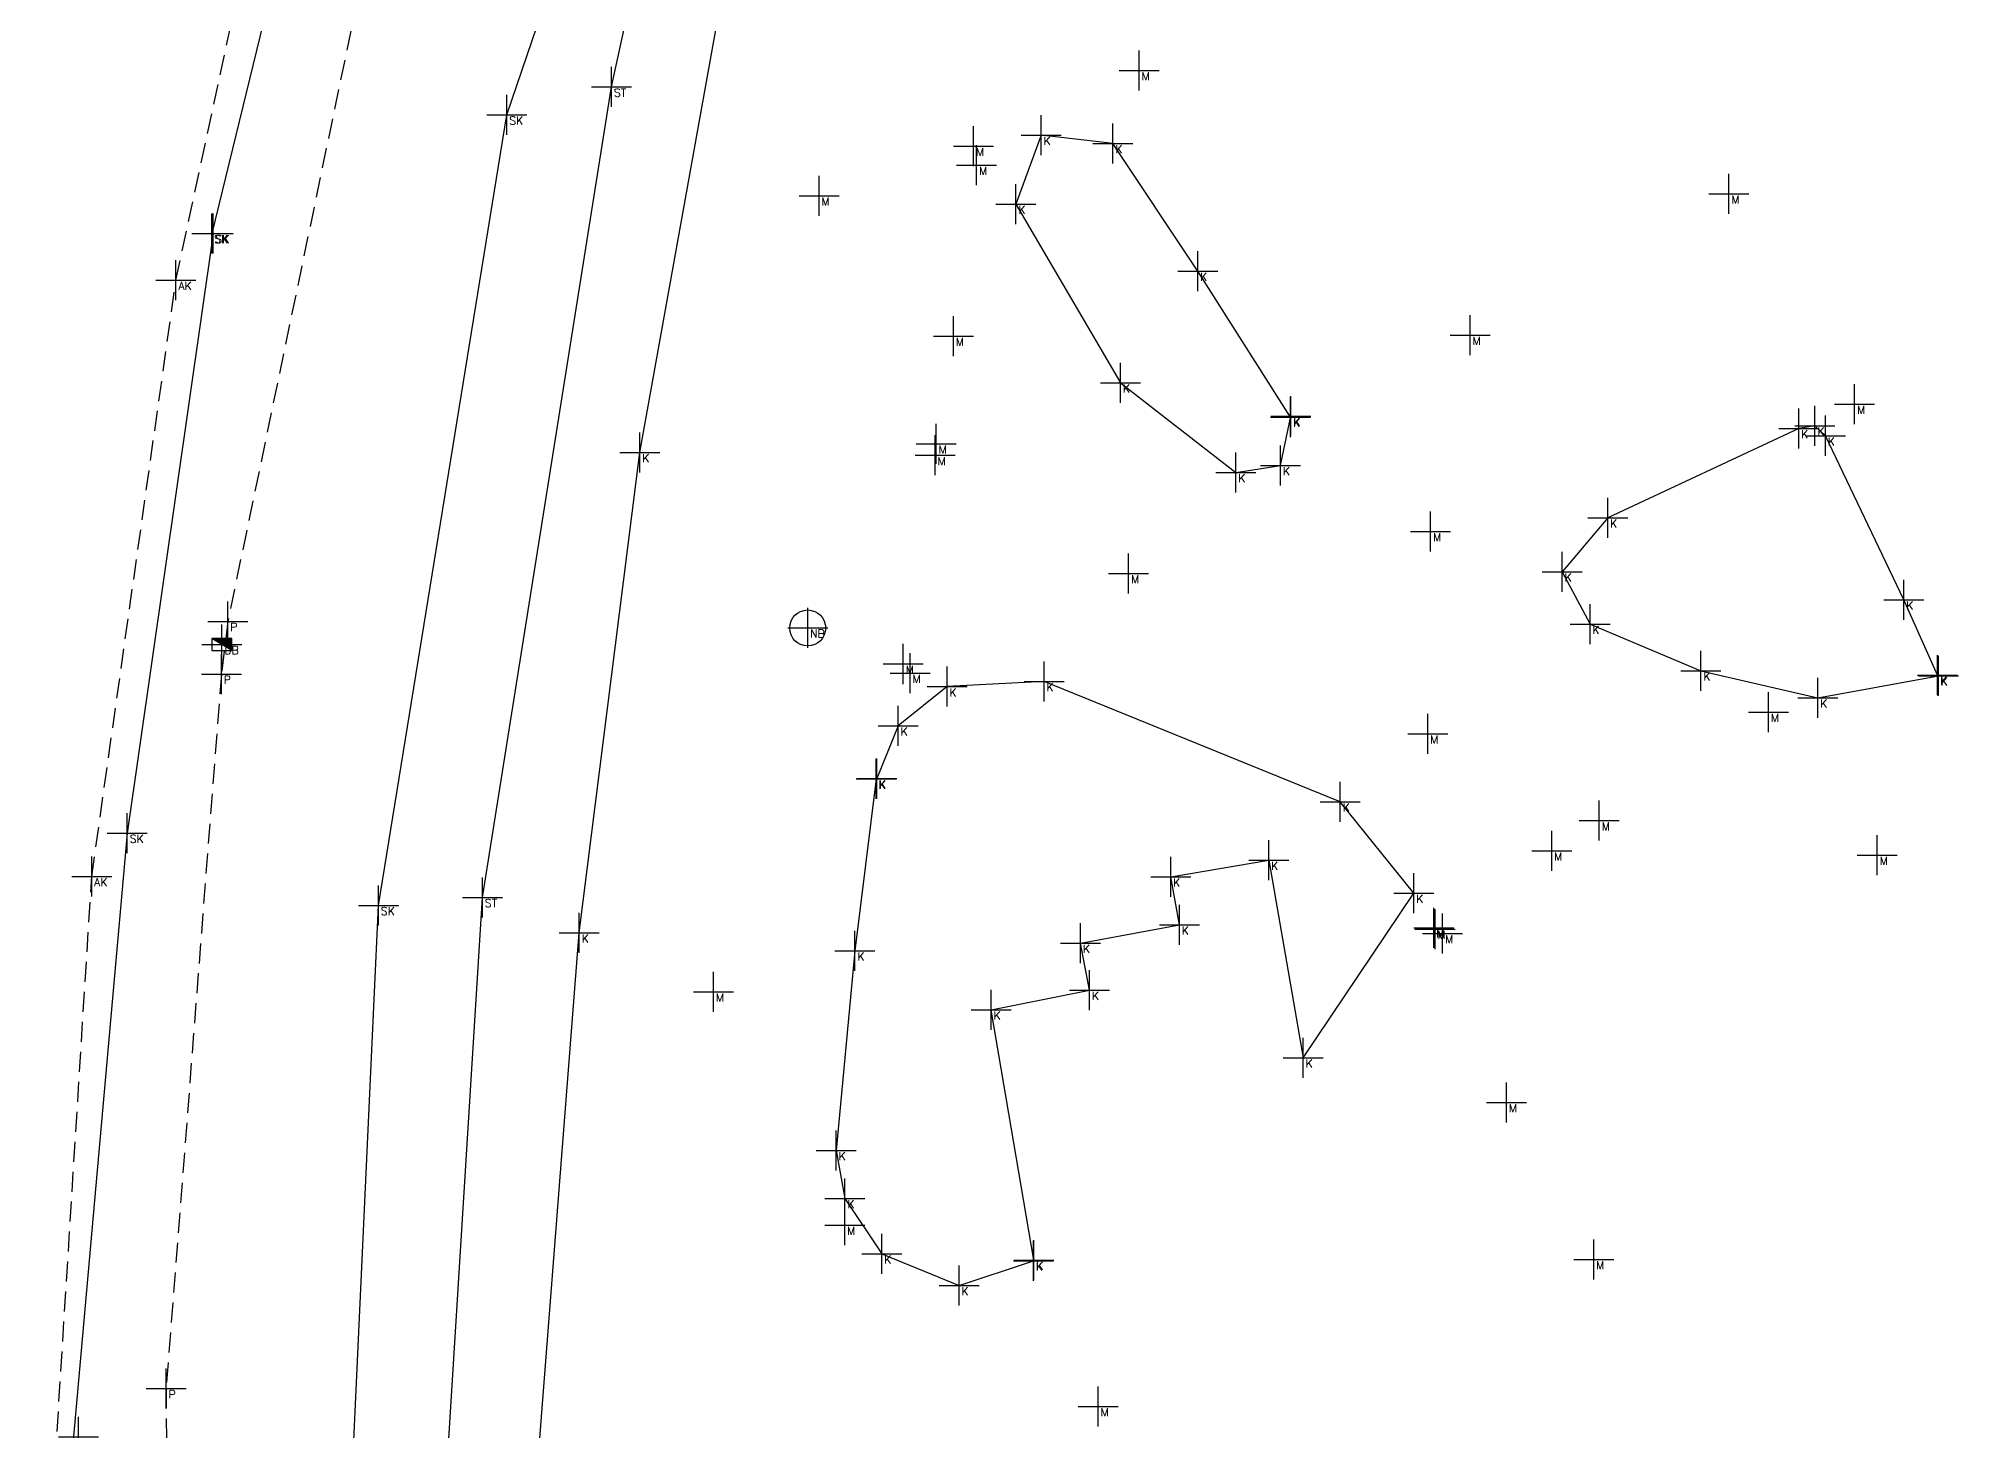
# Model space of a CAD drawing. Header units: metres. Extents: x 113488 to 113987, y 6281306 to 6282136.
# Drawn here: x 113609.33 to 113657.38, y 6281895.96 to 6281930.74 of the extents above; entities that cross this region are included whole.
import ezdxf
from ezdxf.enums import TextEntityAlignment as Align

# ---------------------------------------------------------------- set-up
doc = ezdxf.new("R2010")
doc.units = ezdxf.units.M
doc.header["$PDMODE"] = 2
doc.header["$PDSIZE"] = 0.5
doc.linetypes.add('DASHED', pattern=[0.75, 0.5, -0.25])
for name, color, linetype in [('M-2VA', 7, 'Continuous'), ('M-3YTOR', 7, 'Continuous'), ('M-4DETALJ', 7, 'Continuous'), ('M-BEF-BRUNNAR-INMÄTT', 7, 'Continuous'), ('M-BEF-SLÄNT', 4, 'Continuous'), ('M-BEF-STAKET', 81, 'STAKET'), ('M-BEF-VÄGKANT', 6, 'DASHED'), ('M-BEF-VÄGKANTSTÖD', 1, 'Continuous'), ('M-BRUNNAR', 3, 'Continuous'), ('pntdesc', 1, 'Continuous')]:
    doc.layers.add(name, color=color, linetype=linetype)
doc.styles.get("Standard").update_dxf_attribs({"font": 'simplex8.shx'})
doc.linetypes.add('STAKET', pattern='A,7,[134,morastr.shx,S=0.8,R=0,X=0,Y=0],0.6,[134,morastr.shx,S=0.8,R=0,X=0,Y=0],1', length=8.6)

# ---------------------------------------------------------------- blocks, each defined once
blk = doc.blocks.new('meas')
at = {"color": 0}
blk.add_point((0, 0), dxfattribs=at)
at = {"layer": 'pntdesc'}
blk.add_attdef('PNTDESC', text='', height=1, dxfattribs=at).set_placement((0.3, -0.21), align=Align.TOP_LEFT)
blk = doc.blocks.new('BEF-DB')
blk.add_hatch(color=256).paths.add_polyline_path([(-0.25, 0.15), (0.25, -0.15), (0.25, 0.15)])
blk.add_line((0.25, -0.15), (-0.25, 0.15))
at = {"flags": 128}
blk.add_lwpolyline([(-0.25, 0.15), (-0.25, -0.15), (0.25, -0.15), (0.25, 0.15)], close=True, dxfattribs=at)
blk = doc.blocks.new('NB')
at = {"layer": 'M-BRUNNAR', "ltscale": 0.1}
blk.add_circle((0, 0), 0.45, dxfattribs=at)

msp = doc.modelspace()

# ---------------------------------------------------------------- linework, layer by layer
at = {"layer": 'M-BEF-SLÄNT'}
for points in [[(113679.371, 6281992.605, 6.599), (113671.04, 6281992.611, 6.454), (113655.627, 6281991.171, 6.221), (113645.52, 6281987.775, 6.139), (113636.628, 6281981.672, 6.033), (113629.704, 6281973.621, 5.988), (113625.287, 6281964.62, 5.916), (113625.286, 6281964.605, 5.912), (113620.674, 6281952.139, 5.816), (113618.458, 6281945.571, 5.859), (113618.462, 6281945.535, 5.858), (113613.661, 6281925.871, 5.868), (113613.693, 6281925.872, 5.87), (113611.549, 6281910.887, 5.869), (113610.059, 6281894.117, 5.899), (113610.257, 6281875.241, 5.913)], [(113656.464, 6281743.552, 7.115), (113659.286, 6281744.946, 6.786), (113648.675, 6281765.851, 6.593), (113640.579, 6281782.223, 6.444), (113634.882, 6281794.76, 6.43), (113631.219, 6281804.937, 6.476), (113628.528, 6281810.606, 6.393), (113623.549, 6281829.201, 6.504), (113619.761, 6281847.687, 6.578), (113617.454, 6281864.687, 6.559), (113616.853, 6281887.944, 6.774), (113617.827, 6281909.08, 6.914), (113621.037, 6281928.832, 6.936), (113625.211, 6281941.081, 7.091), (113629.905, 6281955.388, 7.237), (113631.975, 6281961.83, 7.213)]]:
    msp.add_polyline3d(points, dxfattribs=at)
at = {"layer": 'M-BEF-STAKET'}
msp.add_polyline3d([(113688.975, 6281697.941, 7.223), (113675.495, 6281723.331, 7.045), (113662.243, 6281747.36, 6.855), (113650.368, 6281768.516, 6.707), (113642.004, 6281783.611, 6.581), (113635.591, 6281795.015, 6.502), (113631.221, 6281804.94, 6.478), (113628.527, 6281810.608, 6.404), (113623.574, 6281829.176, 6.515), (113620.961, 6281847.676, 6.702), (113619.798, 6281865.347, 6.857), (113619.1, 6281887.982, 6.993), (113619.108, 6281887.983, 6.995), (113620.427, 6281909.281, 7.07), (113623.654, 6281929.529, 7.164), (113626.101, 6281940.751, 7.14), (113630.359, 6281955.352, 7.373), (113633.518, 6281962.045, 7.43), (113637.928, 6281969.113, 7.588)], dxfattribs=at)
at = {"layer": 'M-BEF-VÄGKANT'}
for points in [[(113609.329, 6281888.454, 5.954), (113610.661, 6281909.801, 5.941), (113612.767, 6281924.704, 5.963), (113615.583, 6281937.791, 5.972), (113622.498, 6281960.494, 6.02), (113630.013, 6281975.3, 6.085), (113639.255, 6281984.693, 6.168), (113652.534, 6281991.037, 6.305), (113668.771, 6281993.044, 6.498), (113679.937, 6281992.777, 6.648), (113700.882, 6281991.416, 6.955), (113712.443, 6281990.114, 7.135), (113717.411, 6281988.45, 7.145), (113719.97, 6281985.616, 7.197), (113721.638, 6281981.563, 7.226), (113722.821, 6281975.034, 7.179)], [(113663.488, 6281990.581, 5.641), (113646.898, 6281986.593, 5.519), (113639.6, 6281981.378, 5.278), (113628.881, 6281967.063, 5.039), (113624.625, 6281955.785, 4.822), (113621.846, 6281948.489, 4.99), (113617.443, 6281932.404, 5.143), (113614.062, 6281916.175, 5.089), (113613.902, 6281914.861, 5.041), (113612.522, 6281897.007, 5.172), (113612.625, 6281873.86, 5.081), (113614.132, 6281859.527, 4.954), (113616.592, 6281844.279, 5.057), (113621.651, 6281823.217, 5.182), (113629.442, 6281800.168, 5.26), (113638.368, 6281780.844, 5.487), (113648.63, 6281762.051, 5.908), (113658.481, 6281743.76, 6.444), (113670.157, 6281723.01, 6.79)]]:
    msp.add_polyline3d(points, dxfattribs=at)
at = {"layer": 'M-BEF-VÄGKANTSTÖD'}
for points in [[(113637.526, 6281794.7, 6.366), (113631.24, 6281808.241, 6.319), (113628.832, 6281814.831, 6.352), (113626.166, 6281823.625, 6.423), (113623.621, 6281836.609, 6.524), (113622.183, 6281849.143, 6.653), (113621.073, 6281870.77, 6.814), (113621.357, 6281889.243, 6.923), (113622.848, 6281908.393, 7.035), (113624.363, 6281920.393, 7.108), (113627.374, 6281937.172, 7.233), (113627.365, 6281937.183, 7.216), (113631.385, 6281953.661, 7.346), (113639.064, 6281966.448, 7.48)], [(113640.628, 6281921.283, 7.204), (113638.307, 6281924.928, 7.089), (113636.188, 6281928.115, 7.037), (113634.392, 6281928.327, 7.026), (113633.763, 6281926.604, 6.989), (113636.376, 6281922.136, 7.071), (113639.26, 6281919.895, 7.192), (113640.376, 6281920.073, 7.211), (113640.637, 6281921.301, 7.192)], [(113656.802, 6281914.835, 7.566), (113655.958, 6281916.712, 7.518), (113653.997, 6281920.817, 7.457), (113653.735, 6281921.06, 7.453), (113653.329, 6281920.995, 7.434), (113648.556, 6281918.763, 7.441), (113647.418, 6281917.415, 7.443), (113648.113, 6281916.111, 7.484), (113650.886, 6281914.94, 7.509), (113653.806, 6281914.263, 7.531), (113656.821, 6281914.814, 7.566)], [(113634.209, 6281900.217, 7.017), (113633.144, 6281906.472, 7.129), (113635.601, 6281906.966, 7.17), (113635.376, 6281908.136, 7.195), (113637.849, 6281908.593, 7.225), (113637.632, 6281909.794, 7.234), (113640.081, 6281910.21, 7.282), (113640.944, 6281905.273, 7.227), (113643.708, 6281909.388, 7.362), (113641.869, 6281911.67, 7.317), (113634.465, 6281914.677, 7.034), (113632.041, 6281914.546, 6.926), (113630.82, 6281913.566, 6.894), (113630.282, 6281912.247, 6.897), (113630.269, 6281912.239, 6.887), (113629.739, 6281907.949, 6.876), (113629.27, 6281902.957, 6.836), (113629.489, 6281901.757, 6.825), (113630.41, 6281900.372, 6.838), (113632.341, 6281899.58, 6.95), (113634.2, 6281900.198, 7.015)]]:
    msp.add_polyline3d(points, dxfattribs=at)

# ---------------------------------------------------------------- block references
at = {"layer": 'M-2VA', "color": 20}
ref = msp.add_blockref('meas', (113628.557, 6281916.012, 6.937), dxfattribs=dict(at, xscale=0.2, yscale=0.2, zscale=0.2))
ref.add_attrib('PNTDESC', 'NB', dxfattribs={"layer": 'pntdesc', "height": 0.2}).set_placement((113628.617, 6281915.97, 6.937), align=Align.TOP_LEFT)
at = {"layer": 'M-2VA', "color": 150}
ref = msp.add_blockref('meas', (113613.916, 6281915.599, 4.998), dxfattribs=dict(at, xscale=0.2, yscale=0.2, zscale=0.2))
ref.add_attrib('PNTDESC', 'DB', dxfattribs={"layer": 'pntdesc', "height": 0.2}).set_placement((113613.976, 6281915.557, 4.998), align=Align.TOP_LEFT)
at = {"layer": 'M-3YTOR', "color": 90}
ref = msp.add_blockref('meas', (113636.843, 6281929.943, 7.049), dxfattribs=dict(at, xscale=0.2, yscale=0.2, zscale=0.2))
ref.add_attrib('PNTDESC', 'M', dxfattribs={"layer": 'pntdesc', "height": 0.2}).set_placement((113636.903, 6281929.901, 7.049), align=Align.TOP_LEFT)
at = {"layer": 'M-3YTOR', "color": 20}
ref = msp.add_blockref('meas', (113621.037, 6281928.832, 6.936), dxfattribs=dict(at, xscale=0.2, yscale=0.2, zscale=0.2))
ref.add_attrib('PNTDESC', 'SK', dxfattribs={"layer": 'pntdesc', "height": 0.2}).set_placement((113621.097, 6281928.79, 6.936), align=Align.TOP_LEFT)
at = {"layer": 'M-3YTOR', "color": 90}
ref = msp.add_blockref('meas', (113632.703, 6281928.049, 6.954), dxfattribs=dict(at, xscale=0.2, yscale=0.2, zscale=0.2))
ref.add_attrib('PNTDESC', 'M', dxfattribs={"layer": 'pntdesc', "height": 0.2}).set_placement((113632.763, 6281928.007, 6.954), align=Align.TOP_LEFT)
at = {"layer": 'M-3YTOR', "color": 130}
ref = msp.add_blockref('meas', (113634.392, 6281928.327, 7.026), dxfattribs=dict(at, xscale=0.2, yscale=0.2, zscale=0.2))
ref.add_attrib('PNTDESC', 'K', dxfattribs={"layer": 'pntdesc', "height": 0.2}).set_placement((113634.452, 6281928.285, 7.026), align=Align.TOP_LEFT)
ref = msp.add_blockref('meas', (113636.188, 6281928.115, 7.037), dxfattribs=dict(at, xscale=0.2, yscale=0.2, zscale=0.2))
ref.add_attrib('PNTDESC', 'K', dxfattribs={"layer": 'pntdesc', "height": 0.2}).set_placement((113636.248, 6281928.073, 7.037), align=Align.TOP_LEFT)
at = {"layer": 'M-3YTOR', "color": 90}
ref = msp.add_blockref('meas', (113632.781, 6281927.573, 6.961), dxfattribs=dict(at, xscale=0.2, yscale=0.2, zscale=0.2))
ref.add_attrib('PNTDESC', 'M', dxfattribs={"layer": 'pntdesc', "height": 0.2}).set_placement((113632.841, 6281927.531, 6.961), align=Align.TOP_LEFT)
ref = msp.add_blockref('meas', (113628.841, 6281926.813, 7.075), dxfattribs=dict(at, xscale=0.2, yscale=0.2, zscale=0.2))
ref.add_attrib('PNTDESC', 'M', dxfattribs={"layer": 'pntdesc', "height": 0.2}).set_placement((113628.901, 6281926.771, 7.075), align=Align.TOP_LEFT)
at = {"layer": 'M-3YTOR', "color": 130}
ref = msp.add_blockref('meas', (113633.763, 6281926.604, 6.989), dxfattribs=dict(at, xscale=0.2, yscale=0.2, zscale=0.2))
ref.add_attrib('PNTDESC', 'K', dxfattribs={"layer": 'pntdesc', "height": 0.2}).set_placement((113633.823, 6281926.562, 6.989), align=Align.TOP_LEFT)
at = {"layer": 'M-3YTOR', "color": 90}
ref = msp.add_blockref('meas', (113651.585, 6281926.856, 7.381), dxfattribs=dict(at, xscale=0.2, yscale=0.2, zscale=0.2))
ref.add_attrib('PNTDESC', 'M', dxfattribs={"layer": 'pntdesc', "height": 0.2}).set_placement((113651.645, 6281926.814, 7.381), align=Align.TOP_LEFT)
at = {"layer": 'M-3YTOR', "color": 20}
ref = msp.add_blockref('meas', (113613.661, 6281925.871, 5.868), dxfattribs=dict(at, xscale=0.2, yscale=0.2, zscale=0.2))
ref.add_attrib('PNTDESC', 'SK', dxfattribs={"layer": 'pntdesc', "height": 0.2}).set_placement((113613.721, 6281925.829, 5.868), align=Align.TOP_LEFT)
ref = msp.add_blockref('meas', (113613.693, 6281925.872, 5.87), dxfattribs=dict(at, xscale=0.2, yscale=0.2, zscale=0.2))
ref.add_attrib('PNTDESC', 'SK', dxfattribs={"layer": 'pntdesc', "height": 0.2}).set_placement((113613.753, 6281925.83, 5.87), align=Align.TOP_LEFT)
at = {"layer": 'M-3YTOR', "color": 28}
ref = msp.add_blockref('meas', (113612.767, 6281924.704, 5.963), dxfattribs=dict(at, xscale=0.2, yscale=0.2, zscale=0.2))
ref.add_attrib('PNTDESC', 'AK', dxfattribs={"layer": 'pntdesc', "height": 0.2}).set_placement((113612.827, 6281924.662, 5.963), align=Align.TOP_LEFT)
at = {"layer": 'M-3YTOR', "color": 130}
ref = msp.add_blockref('meas', (113638.307, 6281924.928, 7.089), dxfattribs=dict(at, xscale=0.2, yscale=0.2, zscale=0.2))
ref.add_attrib('PNTDESC', 'K', dxfattribs={"layer": 'pntdesc', "height": 0.2}).set_placement((113638.367, 6281924.886, 7.089), align=Align.TOP_LEFT)
at = {"layer": 'M-3YTOR', "color": 90}
ref = msp.add_blockref('meas', (113632.199, 6281923.306, 6.903), dxfattribs=dict(at, xscale=0.2, yscale=0.2, zscale=0.2))
ref.add_attrib('PNTDESC', 'M', dxfattribs={"layer": 'pntdesc', "height": 0.2}).set_placement((113632.259, 6281923.264, 6.903), align=Align.TOP_LEFT)
ref = msp.add_blockref('meas', (113645.116, 6281923.33, 7.263), dxfattribs=dict(at, xscale=0.2, yscale=0.2, zscale=0.2))
ref.add_attrib('PNTDESC', 'M', dxfattribs={"layer": 'pntdesc', "height": 0.2}).set_placement((113645.176, 6281923.288, 7.263), align=Align.TOP_LEFT)
at = {"layer": 'M-3YTOR', "color": 130}
ref = msp.add_blockref('meas', (113636.376, 6281922.136, 7.071), dxfattribs=dict(at, xscale=0.2, yscale=0.2, zscale=0.2))
ref.add_attrib('PNTDESC', 'K', dxfattribs={"layer": 'pntdesc', "height": 0.2}).set_placement((113636.436, 6281922.094, 7.071), align=Align.TOP_LEFT)
ref = msp.add_blockref('meas', (113640.628, 6281921.283, 7.204), dxfattribs=dict(at, xscale=0.2, yscale=0.2, zscale=0.2))
ref.add_attrib('PNTDESC', 'K', dxfattribs={"layer": 'pntdesc', "height": 0.2}).set_placement((113640.688, 6281921.241, 7.204), align=Align.TOP_LEFT)
ref = msp.add_blockref('meas', (113640.637, 6281921.301, 7.192), dxfattribs=dict(at, xscale=0.2, yscale=0.2, zscale=0.2))
ref.add_attrib('PNTDESC', 'K', dxfattribs={"layer": 'pntdesc', "height": 0.2}).set_placement((113640.697, 6281921.259, 7.192), align=Align.TOP_LEFT)
at = {"layer": 'M-3YTOR', "color": 90}
ref = msp.add_blockref('meas', (113654.728, 6281921.602, 7.43), dxfattribs=dict(at, xscale=0.2, yscale=0.2, zscale=0.2))
ref.add_attrib('PNTDESC', 'M', dxfattribs={"layer": 'pntdesc', "height": 0.2}).set_placement((113654.788, 6281921.56, 7.43), align=Align.TOP_LEFT)
at = {"layer": 'M-3YTOR', "color": 130}
ref = msp.add_blockref('meas', (113653.329, 6281920.995, 7.434), dxfattribs=dict(at, xscale=0.2, yscale=0.2, zscale=0.2))
ref.add_attrib('PNTDESC', 'K', dxfattribs={"layer": 'pntdesc', "height": 0.2}).set_placement((113653.389, 6281920.953, 7.434), align=Align.TOP_LEFT)
ref = msp.add_blockref('meas', (113653.735, 6281921.06, 7.453), dxfattribs=dict(at, xscale=0.2, yscale=0.2, zscale=0.2))
ref.add_attrib('PNTDESC', 'K', dxfattribs={"layer": 'pntdesc', "height": 0.2}).set_placement((113653.795, 6281921.018, 7.453), align=Align.TOP_LEFT)
ref = msp.add_blockref('meas', (113653.997, 6281920.817, 7.457), dxfattribs=dict(at, xscale=0.2, yscale=0.2, zscale=0.2))
ref.add_attrib('PNTDESC', 'K', dxfattribs={"layer": 'pntdesc', "height": 0.2}).set_placement((113654.057, 6281920.775, 7.457), align=Align.TOP_LEFT)
ref = msp.add_blockref('meas', (113624.363, 6281920.393, 7.108), dxfattribs=dict(at, xscale=0.2, yscale=0.2, zscale=0.2))
ref.add_attrib('PNTDESC', 'K', dxfattribs={"layer": 'pntdesc', "height": 0.2}).set_placement((113624.423, 6281920.351, 7.108), align=Align.TOP_LEFT)
at = {"layer": 'M-3YTOR', "color": 90}
ref = msp.add_blockref('meas', (113631.745, 6281920.326, 6.898), dxfattribs=dict(at, xscale=0.2, yscale=0.2, zscale=0.2))
ref.add_attrib('PNTDESC', 'M', dxfattribs={"layer": 'pntdesc', "height": 0.2}).set_placement((113631.805, 6281920.284, 6.898), align=Align.TOP_LEFT)
ref = msp.add_blockref('meas', (113631.769, 6281920.616, 6.917), dxfattribs=dict(at, xscale=0.2, yscale=0.2, zscale=0.2))
ref.add_attrib('PNTDESC', 'M', dxfattribs={"layer": 'pntdesc', "height": 0.2}).set_placement((113631.829, 6281920.574, 6.917), align=Align.TOP_LEFT)
at = {"layer": 'M-3YTOR', "color": 130}
ref = msp.add_blockref('meas', (113639.26, 6281919.895, 7.192), dxfattribs=dict(at, xscale=0.2, yscale=0.2, zscale=0.2))
ref.add_attrib('PNTDESC', 'K', dxfattribs={"layer": 'pntdesc', "height": 0.2}).set_placement((113639.32, 6281919.853, 7.192), align=Align.TOP_LEFT)
ref = msp.add_blockref('meas', (113640.376, 6281920.073, 7.211), dxfattribs=dict(at, xscale=0.2, yscale=0.2, zscale=0.2))
ref.add_attrib('PNTDESC', 'K', dxfattribs={"layer": 'pntdesc', "height": 0.2}).set_placement((113640.436, 6281920.031, 7.211), align=Align.TOP_LEFT)
at = {"layer": 'M-3YTOR', "color": 90}
ref = msp.add_blockref('meas', (113644.129, 6281918.423, 7.336), dxfattribs=dict(at, xscale=0.2, yscale=0.2, zscale=0.2))
ref.add_attrib('PNTDESC', 'M', dxfattribs={"layer": 'pntdesc', "height": 0.2}).set_placement((113644.189, 6281918.381, 7.336), align=Align.TOP_LEFT)
at = {"layer": 'M-3YTOR', "color": 130}
ref = msp.add_blockref('meas', (113648.556, 6281918.763, 7.441), dxfattribs=dict(at, xscale=0.2, yscale=0.2, zscale=0.2))
ref.add_attrib('PNTDESC', 'K', dxfattribs={"layer": 'pntdesc', "height": 0.2}).set_placement((113648.616, 6281918.721, 7.441), align=Align.TOP_LEFT)
at = {"layer": 'M-3YTOR', "color": 90}
ref = msp.add_blockref('meas', (113636.579, 6281917.371, 7.089), dxfattribs=dict(at, xscale=0.2, yscale=0.2, zscale=0.2))
ref.add_attrib('PNTDESC', 'M', dxfattribs={"layer": 'pntdesc', "height": 0.2}).set_placement((113636.639, 6281917.329, 7.089), align=Align.TOP_LEFT)
at = {"layer": 'M-3YTOR', "color": 130}
ref = msp.add_blockref('meas', (113647.418, 6281917.415, 7.443), dxfattribs=dict(at, xscale=0.2, yscale=0.2, zscale=0.2))
ref.add_attrib('PNTDESC', 'K', dxfattribs={"layer": 'pntdesc', "height": 0.2}).set_placement((113647.478, 6281917.373, 7.443), align=Align.TOP_LEFT)
ref = msp.add_blockref('meas', (113655.958, 6281916.712, 7.518), dxfattribs=dict(at, xscale=0.2, yscale=0.2, zscale=0.2))
ref.add_attrib('PNTDESC', 'K', dxfattribs={"layer": 'pntdesc', "height": 0.2}).set_placement((113656.018, 6281916.67, 7.518), align=Align.TOP_LEFT)
at = {"layer": 'M-3YTOR', "color": 164}
ref = msp.add_blockref('meas', (113614.062, 6281916.175, 5.089), dxfattribs=dict(at, xscale=0.2, yscale=0.2, zscale=0.2))
ref.add_attrib('PNTDESC', 'P', dxfattribs={"layer": 'pntdesc', "height": 0.2}).set_placement((113614.122, 6281916.133, 5.089), align=Align.TOP_LEFT)
at = {"layer": 'M-3YTOR', "color": 130}
ref = msp.add_blockref('meas', (113648.113, 6281916.111, 7.484), dxfattribs=dict(at, xscale=0.2, yscale=0.2, zscale=0.2))
ref.add_attrib('PNTDESC', 'K', dxfattribs={"layer": 'pntdesc', "height": 0.2}).set_placement((113648.173, 6281916.069, 7.484), align=Align.TOP_LEFT)
at = {"layer": 'M-3YTOR', "color": 90}
ref = msp.add_blockref('meas', (113630.947, 6281915.112, 6.881), dxfattribs=dict(at, xscale=0.2, yscale=0.2, zscale=0.2))
ref.add_attrib('PNTDESC', 'M', dxfattribs={"layer": 'pntdesc', "height": 0.2}).set_placement((113631.007, 6281915.07, 6.881), align=Align.TOP_LEFT)
at = {"layer": 'M-3YTOR', "color": 164}
ref = msp.add_blockref('meas', (113613.902, 6281914.861, 5.041), dxfattribs=dict(at, xscale=0.2, yscale=0.2, zscale=0.2))
ref.add_attrib('PNTDESC', 'P', dxfattribs={"layer": 'pntdesc', "height": 0.2}).set_placement((113613.962, 6281914.819, 5.041), align=Align.TOP_LEFT)
at = {"layer": 'M-3YTOR', "color": 90}
ref = msp.add_blockref('meas', (113631.117, 6281914.885, 6.897), dxfattribs=dict(at, xscale=0.2, yscale=0.2, zscale=0.2))
ref.add_attrib('PNTDESC', 'M', dxfattribs={"layer": 'pntdesc', "height": 0.2}).set_placement((113631.177, 6281914.843, 6.897), align=Align.TOP_LEFT)
at = {"layer": 'M-3YTOR', "color": 130}
ref = msp.add_blockref('meas', (113632.041, 6281914.546, 6.926), dxfattribs=dict(at, xscale=0.2, yscale=0.2, zscale=0.2))
ref.add_attrib('PNTDESC', 'K', dxfattribs={"layer": 'pntdesc', "height": 0.2}).set_placement((113632.101, 6281914.504, 6.926), align=Align.TOP_LEFT)
ref = msp.add_blockref('meas', (113634.465, 6281914.677, 7.034), dxfattribs=dict(at, xscale=0.2, yscale=0.2, zscale=0.2))
ref.add_attrib('PNTDESC', 'K', dxfattribs={"layer": 'pntdesc', "height": 0.2}).set_placement((113634.525, 6281914.635, 7.034), align=Align.TOP_LEFT)
ref = msp.add_blockref('meas', (113650.886, 6281914.94, 7.509), dxfattribs=dict(at, xscale=0.2, yscale=0.2, zscale=0.2))
ref.add_attrib('PNTDESC', 'K', dxfattribs={"layer": 'pntdesc', "height": 0.2}).set_placement((113650.946, 6281914.898, 7.509), align=Align.TOP_LEFT)
ref = msp.add_blockref('meas', (113656.802, 6281914.835, 7.566), dxfattribs=dict(at, xscale=0.2, yscale=0.2, zscale=0.2))
ref.add_attrib('PNTDESC', 'K', dxfattribs={"layer": 'pntdesc', "height": 0.2}).set_placement((113656.862, 6281914.793, 7.566), align=Align.TOP_LEFT)
ref = msp.add_blockref('meas', (113656.821, 6281914.814, 7.566), dxfattribs=dict(at, xscale=0.2, yscale=0.2, zscale=0.2))
ref.add_attrib('PNTDESC', 'K', dxfattribs={"layer": 'pntdesc', "height": 0.2}).set_placement((113656.881, 6281914.772, 7.566), align=Align.TOP_LEFT)
ref = msp.add_blockref('meas', (113653.806, 6281914.263, 7.531), dxfattribs=dict(at, xscale=0.2, yscale=0.2, zscale=0.2))
ref.add_attrib('PNTDESC', 'K', dxfattribs={"layer": 'pntdesc', "height": 0.2}).set_placement((113653.866, 6281914.221, 7.531), align=Align.TOP_LEFT)
at = {"layer": 'M-3YTOR', "color": 90}
ref = msp.add_blockref('meas', (113652.572, 6281913.907, 7.538), dxfattribs=dict(at, xscale=0.2, yscale=0.2, zscale=0.2))
ref.add_attrib('PNTDESC', 'M', dxfattribs={"layer": 'pntdesc', "height": 0.2}).set_placement((113652.632, 6281913.865, 7.538), align=Align.TOP_LEFT)
at = {"layer": 'M-3YTOR', "color": 130}
ref = msp.add_blockref('meas', (113630.82, 6281913.566, 6.894), dxfattribs=dict(at, xscale=0.2, yscale=0.2, zscale=0.2))
ref.add_attrib('PNTDESC', 'K', dxfattribs={"layer": 'pntdesc', "height": 0.2}).set_placement((113630.88, 6281913.524, 6.894), align=Align.TOP_LEFT)
at = {"layer": 'M-3YTOR', "color": 90}
ref = msp.add_blockref('meas', (113644.057, 6281913.365, 7.373), dxfattribs=dict(at, xscale=0.2, yscale=0.2, zscale=0.2))
ref.add_attrib('PNTDESC', 'M', dxfattribs={"layer": 'pntdesc', "height": 0.2}).set_placement((113644.117, 6281913.323, 7.373), align=Align.TOP_LEFT)
at = {"layer": 'M-3YTOR', "color": 130}
ref = msp.add_blockref('meas', (113630.269, 6281912.239, 6.887), dxfattribs=dict(at, xscale=0.2, yscale=0.2, zscale=0.2))
ref.add_attrib('PNTDESC', 'K', dxfattribs={"layer": 'pntdesc', "height": 0.2}).set_placement((113630.329, 6281912.197, 6.887), align=Align.TOP_LEFT)
ref = msp.add_blockref('meas', (113630.282, 6281912.247, 6.897), dxfattribs=dict(at, xscale=0.2, yscale=0.2, zscale=0.2))
ref.add_attrib('PNTDESC', 'K', dxfattribs={"layer": 'pntdesc', "height": 0.2}).set_placement((113630.342, 6281912.205, 6.897), align=Align.TOP_LEFT)
ref = msp.add_blockref('meas', (113641.869, 6281911.67, 7.317), dxfattribs=dict(at, xscale=0.2, yscale=0.2, zscale=0.2))
ref.add_attrib('PNTDESC', 'K', dxfattribs={"layer": 'pntdesc', "height": 0.2}).set_placement((113641.929, 6281911.628, 7.317), align=Align.TOP_LEFT)
at = {"layer": 'M-3YTOR', "color": 90}
ref = msp.add_blockref('meas', (113648.345, 6281911.198, 7.439), dxfattribs=dict(at, xscale=0.2, yscale=0.2, zscale=0.2))
ref.add_attrib('PNTDESC', 'M', dxfattribs={"layer": 'pntdesc', "height": 0.2}).set_placement((113648.405, 6281911.156, 7.439), align=Align.TOP_LEFT)
at = {"layer": 'M-3YTOR', "color": 20}
ref = msp.add_blockref('meas', (113611.549, 6281910.887, 5.869), dxfattribs=dict(at, xscale=0.2, yscale=0.2, zscale=0.2))
ref.add_attrib('PNTDESC', 'SK', dxfattribs={"layer": 'pntdesc', "height": 0.2}).set_placement((113611.609, 6281910.845, 5.869), align=Align.TOP_LEFT)
at = {"layer": 'M-3YTOR', "color": 90}
ref = msp.add_blockref('meas', (113647.156, 6281910.442, 7.401), dxfattribs=dict(at, xscale=0.2, yscale=0.2, zscale=0.2))
ref.add_attrib('PNTDESC', 'M', dxfattribs={"layer": 'pntdesc', "height": 0.2}).set_placement((113647.216, 6281910.4, 7.401), align=Align.TOP_LEFT)
ref = msp.add_blockref('meas', (113655.294, 6281910.338, 7.537), dxfattribs=dict(at, xscale=0.2, yscale=0.2, zscale=0.2))
ref.add_attrib('PNTDESC', 'M', dxfattribs={"layer": 'pntdesc', "height": 0.2}).set_placement((113655.354, 6281910.296, 7.537), align=Align.TOP_LEFT)
at = {"layer": 'M-3YTOR', "color": 28}
ref = msp.add_blockref('meas', (113610.661, 6281909.801, 5.941), dxfattribs=dict(at, xscale=0.2, yscale=0.2, zscale=0.2))
ref.add_attrib('PNTDESC', 'AK', dxfattribs={"layer": 'pntdesc', "height": 0.2}).set_placement((113610.721, 6281909.759, 5.941), align=Align.TOP_LEFT)
at = {"layer": 'M-3YTOR', "color": 130}
ref = msp.add_blockref('meas', (113637.632, 6281909.794, 7.234), dxfattribs=dict(at, xscale=0.2, yscale=0.2, zscale=0.2))
ref.add_attrib('PNTDESC', 'K', dxfattribs={"layer": 'pntdesc', "height": 0.2}).set_placement((113637.692, 6281909.752, 7.234), align=Align.TOP_LEFT)
ref = msp.add_blockref('meas', (113640.081, 6281910.21, 7.282), dxfattribs=dict(at, xscale=0.2, yscale=0.2, zscale=0.2))
ref.add_attrib('PNTDESC', 'K', dxfattribs={"layer": 'pntdesc', "height": 0.2}).set_placement((113640.141, 6281910.168, 7.282), align=Align.TOP_LEFT)
ref = msp.add_blockref('meas', (113643.708, 6281909.388, 7.362), dxfattribs=dict(at, xscale=0.2, yscale=0.2, zscale=0.2))
ref.add_attrib('PNTDESC', 'K', dxfattribs={"layer": 'pntdesc', "height": 0.2}).set_placement((113643.768, 6281909.346, 7.362), align=Align.TOP_LEFT)
at = {"layer": 'M-3YTOR', "color": 20}
ref = msp.add_blockref('meas', (113617.827, 6281909.08, 6.914), dxfattribs=dict(at, xscale=0.2, yscale=0.2, zscale=0.2))
ref.add_attrib('PNTDESC', 'SK', dxfattribs={"layer": 'pntdesc', "height": 0.2}).set_placement((113617.887, 6281909.038, 6.914), align=Align.TOP_LEFT)
at = {"layer": 'M-3YTOR', "color": 130}
ref = msp.add_blockref('meas', (113622.848, 6281908.393, 7.035), dxfattribs=dict(at, xscale=0.2, yscale=0.2, zscale=0.2))
ref.add_attrib('PNTDESC', 'K', dxfattribs={"layer": 'pntdesc', "height": 0.2}).set_placement((113622.908, 6281908.351, 7.035), align=Align.TOP_LEFT)
ref = msp.add_blockref('meas', (113637.849, 6281908.593, 7.225), dxfattribs=dict(at, xscale=0.2, yscale=0.2, zscale=0.2))
ref.add_attrib('PNTDESC', 'K', dxfattribs={"layer": 'pntdesc', "height": 0.2}).set_placement((113637.909, 6281908.551, 7.225), align=Align.TOP_LEFT)
at = {"layer": 'M-3YTOR', "color": 90}
ref = msp.add_blockref('meas', (113644.207, 6281908.522, 7.344), dxfattribs=dict(at, xscale=0.2, yscale=0.2, zscale=0.2))
ref.add_attrib('PNTDESC', 'M', dxfattribs={"layer": 'pntdesc', "height": 0.2}).set_placement((113644.267, 6281908.48, 7.344), align=Align.TOP_LEFT)
ref = msp.add_blockref('meas', (113644.238, 6281908.489, 7.347), dxfattribs=dict(at, xscale=0.2, yscale=0.2, zscale=0.2))
ref.add_attrib('PNTDESC', 'M', dxfattribs={"layer": 'pntdesc', "height": 0.2}).set_placement((113644.298, 6281908.447, 7.347), align=Align.TOP_LEFT)
ref = msp.add_blockref('meas', (113644.428, 6281908.382, 7.46), dxfattribs=dict(at, xscale=0.2, yscale=0.2, zscale=0.2))
ref.add_attrib('PNTDESC', 'M', dxfattribs={"layer": 'pntdesc', "height": 0.2}).set_placement((113644.488, 6281908.34, 7.46), align=Align.TOP_LEFT)
at = {"layer": 'M-3YTOR', "color": 130}
ref = msp.add_blockref('meas', (113629.739, 6281907.949, 6.876), dxfattribs=dict(at, xscale=0.2, yscale=0.2, zscale=0.2))
ref.add_attrib('PNTDESC', 'K', dxfattribs={"layer": 'pntdesc', "height": 0.2}).set_placement((113629.799, 6281907.907, 6.876), align=Align.TOP_LEFT)
ref = msp.add_blockref('meas', (113635.376, 6281908.136, 7.195), dxfattribs=dict(at, xscale=0.2, yscale=0.2, zscale=0.2))
ref.add_attrib('PNTDESC', 'K', dxfattribs={"layer": 'pntdesc', "height": 0.2}).set_placement((113635.436, 6281908.094, 7.195), align=Align.TOP_LEFT)
at = {"layer": 'M-3YTOR', "color": 90}
ref = msp.add_blockref('meas', (113626.201, 6281906.918, 6.932), dxfattribs=dict(at, xscale=0.2, yscale=0.2, zscale=0.2))
ref.add_attrib('PNTDESC', 'M', dxfattribs={"layer": 'pntdesc', "height": 0.2}).set_placement((113626.261, 6281906.876, 6.932), align=Align.TOP_LEFT)
at = {"layer": 'M-3YTOR', "color": 130}
ref = msp.add_blockref('meas', (113635.601, 6281906.966, 7.17), dxfattribs=dict(at, xscale=0.2, yscale=0.2, zscale=0.2))
ref.add_attrib('PNTDESC', 'K', dxfattribs={"layer": 'pntdesc', "height": 0.2}).set_placement((113635.661, 6281906.924, 7.17), align=Align.TOP_LEFT)
ref = msp.add_blockref('meas', (113633.144, 6281906.472, 7.129), dxfattribs=dict(at, xscale=0.2, yscale=0.2, zscale=0.2))
ref.add_attrib('PNTDESC', 'K', dxfattribs={"layer": 'pntdesc', "height": 0.2}).set_placement((113633.204, 6281906.43, 7.129), align=Align.TOP_LEFT)
ref = msp.add_blockref('meas', (113640.944, 6281905.273, 7.227), dxfattribs=dict(at, xscale=0.2, yscale=0.2, zscale=0.2))
ref.add_attrib('PNTDESC', 'K', dxfattribs={"layer": 'pntdesc', "height": 0.2}).set_placement((113641.004, 6281905.231, 7.227), align=Align.TOP_LEFT)
at = {"layer": 'M-3YTOR', "color": 90}
ref = msp.add_blockref('meas', (113646.024, 6281904.159, 7.284), dxfattribs=dict(at, xscale=0.2, yscale=0.2, zscale=0.2))
ref.add_attrib('PNTDESC', 'M', dxfattribs={"layer": 'pntdesc', "height": 0.2}).set_placement((113646.084, 6281904.117, 7.284), align=Align.TOP_LEFT)
at = {"layer": 'M-3YTOR', "color": 130}
ref = msp.add_blockref('meas', (113629.27, 6281902.957, 6.836), dxfattribs=dict(at, xscale=0.2, yscale=0.2, zscale=0.2))
ref.add_attrib('PNTDESC', 'K', dxfattribs={"layer": 'pntdesc', "height": 0.2}).set_placement((113629.33, 6281902.915, 6.836), align=Align.TOP_LEFT)
ref = msp.add_blockref('meas', (113629.489, 6281901.757, 6.825), dxfattribs=dict(at, xscale=0.2, yscale=0.2, zscale=0.2))
ref.add_attrib('PNTDESC', 'K', dxfattribs={"layer": 'pntdesc', "height": 0.2}).set_placement((113629.549, 6281901.715, 6.825), align=Align.TOP_LEFT)
at = {"layer": 'M-3YTOR', "color": 90}
ref = msp.add_blockref('meas', (113629.482, 6281901.092, 6.839), dxfattribs=dict(at, xscale=0.2, yscale=0.2, zscale=0.2))
ref.add_attrib('PNTDESC', 'M', dxfattribs={"layer": 'pntdesc', "height": 0.2}).set_placement((113629.542, 6281901.05, 6.839), align=Align.TOP_LEFT)
at = {"layer": 'M-3YTOR', "color": 130}
ref = msp.add_blockref('meas', (113630.41, 6281900.372, 6.838), dxfattribs=dict(at, xscale=0.2, yscale=0.2, zscale=0.2))
ref.add_attrib('PNTDESC', 'K', dxfattribs={"layer": 'pntdesc', "height": 0.2}).set_placement((113630.47, 6281900.33, 6.838), align=Align.TOP_LEFT)
ref = msp.add_blockref('meas', (113634.2, 6281900.198, 7.015), dxfattribs=dict(at, xscale=0.2, yscale=0.2, zscale=0.2))
ref.add_attrib('PNTDESC', 'K', dxfattribs={"layer": 'pntdesc', "height": 0.2}).set_placement((113634.26, 6281900.156, 7.015), align=Align.TOP_LEFT)
ref = msp.add_blockref('meas', (113634.209, 6281900.217, 7.017), dxfattribs=dict(at, xscale=0.2, yscale=0.2, zscale=0.2))
ref.add_attrib('PNTDESC', 'K', dxfattribs={"layer": 'pntdesc', "height": 0.2}).set_placement((113634.269, 6281900.175, 7.017), align=Align.TOP_LEFT)
at = {"layer": 'M-3YTOR', "color": 90}
ref = msp.add_blockref('meas', (113648.205, 6281900.236, 7.282), dxfattribs=dict(at, xscale=0.2, yscale=0.2, zscale=0.2))
ref.add_attrib('PNTDESC', 'M', dxfattribs={"layer": 'pntdesc', "height": 0.2}).set_placement((113648.265, 6281900.194, 7.282), align=Align.TOP_LEFT)
at = {"layer": 'M-3YTOR', "color": 130}
ref = msp.add_blockref('meas', (113632.341, 6281899.58, 6.95), dxfattribs=dict(at, xscale=0.2, yscale=0.2, zscale=0.2))
ref.add_attrib('PNTDESC', 'K', dxfattribs={"layer": 'pntdesc', "height": 0.2}).set_placement((113632.401, 6281899.538, 6.95), align=Align.TOP_LEFT)
at = {"layer": 'M-3YTOR', "color": 164}
ref = msp.add_blockref('meas', (113612.522, 6281897.007, 5.172), dxfattribs=dict(at, xscale=0.2, yscale=0.2, zscale=0.2))
ref.add_attrib('PNTDESC', 'P', dxfattribs={"layer": 'pntdesc', "height": 0.2}).set_placement((113612.582, 6281896.965, 5.172), align=Align.TOP_LEFT)
at = {"layer": 'M-3YTOR', "color": 90}
ref = msp.add_blockref('meas', (113635.819, 6281896.56, 6.984), dxfattribs=dict(at, xscale=0.2, yscale=0.2, zscale=0.2))
ref.add_attrib('PNTDESC', 'M', dxfattribs={"layer": 'pntdesc', "height": 0.2}).set_placement((113635.879, 6281896.518, 6.984), align=Align.TOP_LEFT)
at = {"layer": 'M-3YTOR', "color": 20}
ref = msp.add_blockref('meas', (113610.333, 6281895.799, 5.862), dxfattribs=dict(at, xscale=0.2, yscale=0.2, zscale=0.2))
ref.add_attrib('PNTDESC', 'SK', dxfattribs={"layer": 'pntdesc', "height": 0.2}).set_placement((113610.393, 6281895.757, 5.862), align=Align.TOP_LEFT)
at = {"layer": 'M-4DETALJ', "color": 164}
ref = msp.add_blockref('meas', (113623.654, 6281929.529, 7.164), dxfattribs=dict(at, xscale=0.2, yscale=0.2, zscale=0.2))
ref.add_attrib('PNTDESC', 'ST', dxfattribs={"layer": 'pntdesc', "height": 0.2}).set_placement((113623.714, 6281929.487, 7.164), align=Align.TOP_LEFT)
ref = msp.add_blockref('meas', (113620.427, 6281909.281, 7.07), dxfattribs=dict(at, xscale=0.2, yscale=0.2, zscale=0.2))
ref.add_attrib('PNTDESC', 'ST', dxfattribs={"layer": 'pntdesc', "height": 0.2}).set_placement((113620.487, 6281909.239, 7.07), align=Align.TOP_LEFT)
at = {"layer": 'M-BEF-BRUNNAR-INMÄTT'}
for name, p in [('NB', (113628.557, 6281916.012, 6.937)), ('BEF-DB', (113613.916, 6281915.599, 4.998))]:
    msp.add_blockref(name, p, dxfattribs=at)

doc.saveas('drawing.dxf')
